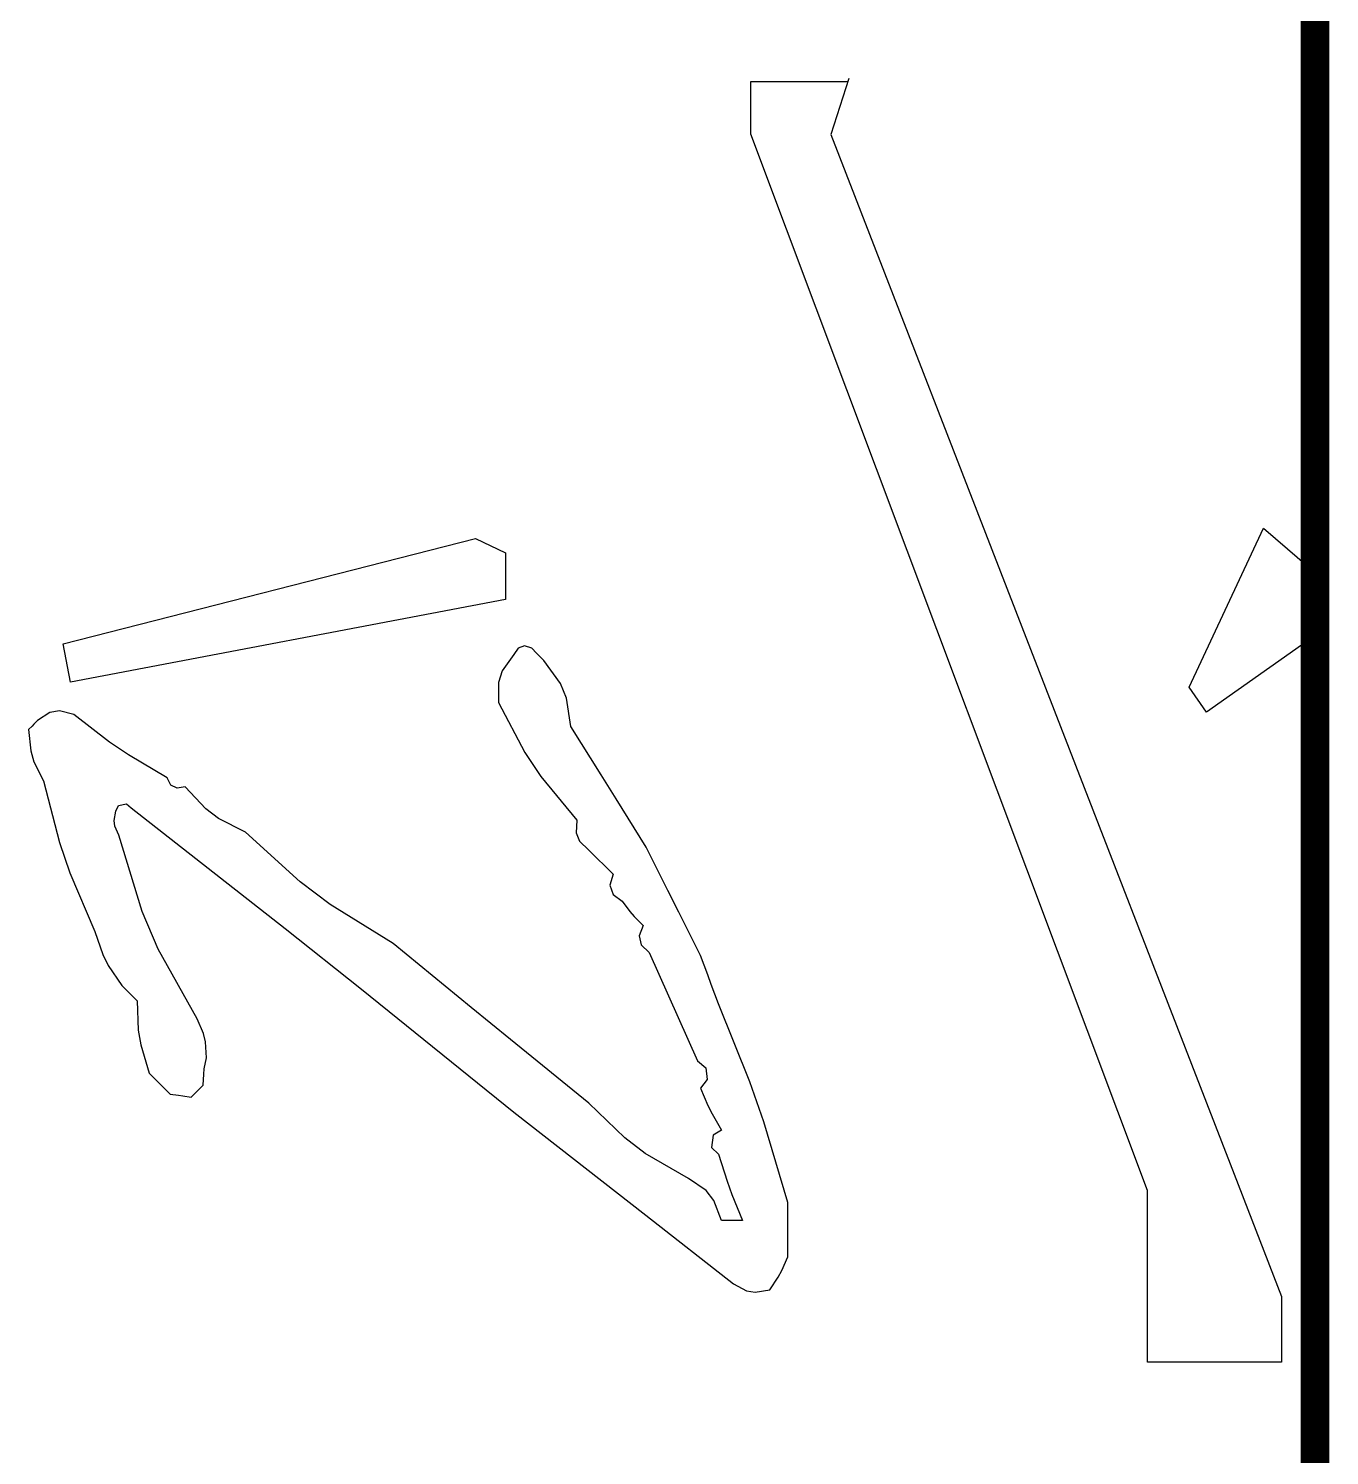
# Model space of a CAD drawing. Extents: x 115799 to 952918, y -190076 to 200966.
# Drawn here: x 274863 to 274975.5, y -53375.3 to -53251.9 of the extents above; entities that cross this region are included whole.
import ezdxf
from ezdxf.enums import TextEntityAlignment as Align

# ---------------------------------------------------------------- set-up
doc = ezdxf.new("R2010")
doc.units = 0
doc.header["$LTSCALE"] = 1000
doc.header["$MEASUREMENT"] = 0
doc.layers.add('00-图签签名_10', color=10, linetype='Continuous')
doc.layers.add('SHEET_LINE', color=6, linetype='Continuous')
doc.styles.add('A0-建筑图签$0$hwxh', font='STXIHEI.TTF')
pattern_1 = [(45, (41410, 5700), (-70160, 70160), [])]

# ---------------------------------------------------------------- blocks, each defined once
blk = doc.blocks.new('郭')
h = blk.add_hatch()
h.set_pattern_fill('ANSI31', color=256, scale=62500)
h.set_pattern_definition(pattern_1)
h.paths.add_polyline_path([(43054.44, 8801.74), (43042.76, 8805.13), (43034.18, 8795.16), (43061.68, 8782.28), (43065.99, 8785.3)])
h = blk.add_hatch()
h.set_pattern_fill('ANSI31', color=256, scale=62500)
h.set_pattern_definition(pattern_1)
h.paths.add_polyline_path([(43148.75, 8775.08), (43178.42, 8775.08), (43178.42, 8798.28), (43167.06, 8798.28), (43144.14, 8789.39), (42966.1, 8720.38), (42956.9, 8723.29), (42956.9, 8706.55), (42966.05, 8706.55), (42982.48, 8712.71)])
h = blk.add_hatch()
h.set_pattern_fill('ANSI31', color=256, scale=62500)
h.set_pattern_definition(pattern_1)
h.paths.add_polyline_path([(43126.33, 8697.29), (43127.53, 8698.75), (43129.53, 8698.97), (43131.02, 8697.81), (43134.02, 8699.09), (43135.49, 8699.83), (43138.32, 8701.46), (43139.15, 8700.01), (43141.31, 8699.74), (43142.48, 8700.94), (43147.14, 8702.41), (43149.44, 8703.25), (43153.94, 8705.11), (43153.94, 8703.65), (43153.94, 8702.92), (43153.94, 8701.46), (43150.47, 8700.15), (43148.75, 8698.79), (43146.65, 8695.73), (43142.32, 8688.27), (43139.64, 8684.73), (43133.63, 8678.54), (43122.62, 8664.96), (43117.1, 8658.19), (43106.02, 8644.68), (43099.26, 8633.81), (43095.35, 8628.62), (43086.74, 8619.15), (43084.41, 8614.49), (43082.75, 8612.28), (43078.93, 8608.73), (43079.17, 8607.36), (43078.61, 8606.24), (43077.37, 8605.61), (43073.38, 8598.9), (43071.18, 8595.64), (43066.43, 8589.46), (43065.75, 8587.02), (43066.04, 8585.3), (43067.47, 8583.21), (43068.09, 8582.58), (43068.41, 8582.27), (43069.03, 8581.64), (43072.7, 8582.03), (43074.59, 8582.58), (43077.89, 8584.25), (43088.55, 8586.98), (43093.82, 8588.77), (43103.93, 8593.11), (43107.9, 8594.46), (43109.85, 8595.43), (43113.31, 8597.79), (43114.35, 8598.84), (43114.87, 8599.36), (43115.92, 8600.4), (43120.98, 8600.62), (43123.55, 8601.05), (43128.42, 8602.48), (43129.88, 8603.94), (43130.61, 8604.67), (43132.06, 8606.13), (43132.26, 8607.59), (43132.37, 8608.32), (43132.59, 8609.78), (43131.75, 8610.61), (43131.34, 8611.03), (43130.5, 8611.86), (43128.62, 8611.92), (43127.67, 8612.03), (43125.81, 8612.38), (43123.04, 8612.21), (43121.61, 8611.88), (43119.04, 8610.82), (43106.98, 8604.08), (43100.48, 8601.31), (43087.26, 8597.27), (43085.75, 8596.55), (43084.74, 8596.42), (43083.1, 8596.75), (43082.14, 8597.22), (43081.88, 8598.55), (43082.57, 8599.36), (43103.4, 8625.99), (43113.92, 8639.23), (43135.19, 8665.52), (43147.06, 8680.74), (43153, 8688.34), (43164.88, 8703.55), (43166.07, 8705.79), (43166.32, 8707.29), (43165.93, 8709.8), (43163.76, 8711.25), (43162.59, 8711.89), (43160.2, 8712.92), (43156.44, 8712.92), (43154.57, 8712.92), (43150.82, 8712.92), (43136.86, 8708.78), (43129.95, 8706.37), (43116.44, 8700.94), (43113.1, 8699.69), (43111.44, 8699.07), (43108.1, 8697.81), (43100.6, 8694.06), (43096.85, 8692.19), (43089.35, 8688.44), (43081.01, 8683.23), (43076.84, 8680.63), (43068.51, 8675.41), (43063.61, 8674.68), (43061.06, 8673.63), (43057.05, 8670.73), (43056.22, 8669.89), (43055.8, 8669.48), (43054.96, 8668.64), (43054.56, 8667.39), (43054.93, 8666.28), (43056.01, 8665.52), (43058.87, 8663.52), (43060.85, 8662.9), (43064.34, 8662.91), (43072.99, 8667.44), (43077.15, 8670.21), (43084.66, 8676.46), (43086.9, 8676.32), (43088.34, 8676.9), (43089.87, 8678.54), (43091.54, 8680.21), (43092.37, 8681.04), (43094.04, 8682.71), (43095.94, 8682.16), (43097.53, 8682.7), (43098.72, 8684.27), (43100.48, 8685.62), (43101.32, 8686.36), (43102.89, 8687.92), (43104.69, 8687.23), (43106.24, 8687.58), (43107.58, 8688.96), (43115.09, 8692.27), (43118.84, 8693.93)])
h = blk.add_hatch()
h.set_pattern_fill('ANSI31', color=256, scale=62500)
h.set_pattern_definition(pattern_1)
h.paths.add_polyline_path([(43046.54, 8664.12), (43038.44, 8664.12), (43035.95, 8658.89), (43054.16, 8587.64), (43060.83, 8588.91)])
for p, q in [((43034.18, 8795.16), (43042.76, 8805.13)), ((43042.76, 8805.13), (43054.44, 8801.74)), ((43054.44, 8801.74), (43065.99, 8785.3)), ((43144.14, 8789.39), (43167.06, 8798.28)), ((43167.06, 8798.28), (43178.42, 8798.28)), ((43178.42, 8798.28), (43178.42, 8775.08)), ((43061.68, 8782.28), (43034.18, 8795.16)), ((42966.1, 8720.38), (43144.14, 8789.39)), ((43065.99, 8785.3), (43061.68, 8782.28)), ((43148.75, 8775.08), (42982.48, 8712.71)), ((43178.42, 8775.08), (43148.75, 8775.08)), ((42956.38, 8723.45), (42966.1, 8720.38)), ((42956.9, 8706.55), (42956.9, 8723.29)), ((42982.48, 8712.71), (42966.05, 8706.55)), ((43150.82, 8712.92), (43136.86, 8708.78)), ((43154.57, 8712.92), (43150.82, 8712.92)), ((43156.44, 8712.92), (43154.57, 8712.92)), ((43160.2, 8712.92), (43156.44, 8712.92)), ((43162.59, 8711.89), (43160.2, 8712.92)), ((43163.76, 8711.25), (43162.59, 8711.89)), ((43165.93, 8709.8), (43163.76, 8711.25)), ((43136.86, 8708.78), (43129.95, 8706.37)), ((43166.32, 8707.29), (43165.93, 8709.8)), ((42966.05, 8706.55), (42956.9, 8706.55)), ((43129.95, 8706.37), (43116.44, 8700.94)), ((43149.44, 8703.25), (43153.94, 8705.11)), ((43153.94, 8705.11), (43153.94, 8703.65)), ((43164.88, 8703.55), (43166.07, 8705.79)), ((43166.07, 8705.79), (43166.32, 8707.29)), ((43147.14, 8702.41), (43149.44, 8703.25)), ((43153, 8688.34), (43164.88, 8703.55)), ((43153.94, 8703.65), (43153.94, 8702.92)), ((43153.94, 8702.92), (43153.94, 8701.46)), ((43116.44, 8700.94), (43113.1, 8699.69)), ((43135.49, 8699.83), (43138.32, 8701.46)), ((43138.32, 8701.46), (43139.15, 8700.01)), ((43141.31, 8699.74), (43142.48, 8700.94)), ((43142.48, 8700.94), (43147.14, 8702.41)), ((43150.47, 8700.15), (43148.75, 8698.79)), ((43153.94, 8701.46), (43150.47, 8700.15)), ((43108.1, 8697.81), (43100.6, 8694.06)), ((43111.44, 8699.07), (43108.1, 8697.81)), ((43113.1, 8699.69), (43111.44, 8699.07)), ((43126.33, 8697.29), (43127.53, 8698.75)), ((43127.53, 8698.75), (43129.53, 8698.97)), ((43129.53, 8698.97), (43131.02, 8697.81)), ((43131.02, 8697.81), (43134.02, 8699.09)), ((43134.02, 8699.09), (43135.49, 8699.83)), ((43139.15, 8700.01), (43141.31, 8699.74)), ((43148.75, 8698.79), (43146.65, 8695.73)), ((43118.84, 8693.93), (43126.33, 8697.29)), ((43146.65, 8695.73), (43142.32, 8688.27)), ((43100.6, 8694.06), (43096.85, 8692.19)), ((43115.09, 8692.27), (43118.84, 8693.93)), ((43096.85, 8692.19), (43089.35, 8688.44)), ((43107.58, 8688.96), (43115.09, 8692.27)), ((43089.35, 8688.44), (43081.01, 8683.23)), ((43101.32, 8686.36), (43102.89, 8687.92)), ((43102.89, 8687.92), (43104.69, 8687.23)), ((43106.24, 8687.58), (43107.58, 8688.96)), ((43142.32, 8688.27), (43139.64, 8684.73)), ((43147.06, 8680.74), (43153, 8688.34)), ((43098.72, 8684.27), (43100.48, 8685.62)), ((43100.48, 8685.62), (43101.32, 8686.36)), ((43104.69, 8687.23), (43106.24, 8687.58)), ((43081.01, 8683.23), (43076.84, 8680.63)), ((43097.53, 8682.7), (43098.72, 8684.27)), ((43139.64, 8684.73), (43133.63, 8678.54)), ((43076.84, 8680.63), (43068.51, 8675.41)), ((43091.54, 8680.21), (43092.37, 8681.04)), ((43092.37, 8681.04), (43094.04, 8682.71)), ((43094.04, 8682.71), (43095.94, 8682.16)), ((43095.94, 8682.16), (43097.53, 8682.7)), ((43135.19, 8665.52), (43147.06, 8680.74)), ((43088.34, 8676.9), (43089.87, 8678.54)), ((43089.87, 8678.54), (43091.54, 8680.21)), ((43133.63, 8678.54), (43122.62, 8664.96)), ((43068.51, 8675.41), (43063.61, 8674.68)), ((43077.15, 8670.21), (43084.66, 8676.46)), ((43084.66, 8676.46), (43086.9, 8676.32)), ((43086.9, 8676.32), (43088.34, 8676.9)), ((43061.06, 8673.63), (43057.05, 8670.73)), ((43063.61, 8674.68), (43061.06, 8673.63)), ((43057.05, 8670.73), (43056.22, 8669.89)), ((43054.96, 8668.64), (43054.56, 8667.39)), ((43055.8, 8669.48), (43054.96, 8668.64)), ((43056.22, 8669.89), (43055.8, 8669.48)), ((43072.99, 8667.44), (43077.15, 8670.21)), ((43054.56, 8667.39), (43054.93, 8666.28)), ((43054.93, 8666.28), (43056.01, 8665.52)), ((43064.34, 8662.91), (43072.99, 8667.44)), ((43035.95, 8658.89), (43038.44, 8664.12)), ((43038.44, 8664.12), (43046.54, 8664.12)), ((43046.54, 8664.12), (43060.83, 8588.91)), ((43056.01, 8665.52), (43058.87, 8663.52)), ((43058.87, 8663.52), (43060.85, 8662.9)), ((43113.92, 8639.23), (43135.19, 8665.52)), ((43122.62, 8664.96), (43117.1, 8658.19)), ((43060.85, 8662.9), (43064.34, 8662.91)), ((43054.16, 8587.64), (43035.95, 8658.89)), ((43117.1, 8658.19), (43106.02, 8644.68)), ((43106.02, 8644.68), (43099.26, 8633.81)), ((43103.4, 8625.99), (43113.92, 8639.23)), ((43099.26, 8633.81), (43095.35, 8628.62)), ((43095.35, 8628.62), (43086.74, 8619.15)), ((43082.57, 8599.36), (43103.4, 8625.99)), ((43086.74, 8619.15), (43084.41, 8614.49)), ((43084.41, 8614.49), (43082.75, 8612.28)), ((43082.75, 8612.28), (43078.93, 8608.73)), ((43121.61, 8611.88), (43119.04, 8610.82)), ((43123.04, 8612.21), (43121.61, 8611.88)), ((43125.81, 8612.38), (43123.04, 8612.21)), ((43127.67, 8612.03), (43125.81, 8612.38)), ((43128.62, 8611.92), (43127.67, 8612.03)), ((43130.5, 8611.86), (43128.62, 8611.92)), ((43131.34, 8611.03), (43130.5, 8611.86)), ((43119.04, 8610.82), (43106.98, 8604.08)), ((43131.75, 8610.61), (43131.34, 8611.03)), ((43132.59, 8609.78), (43131.75, 8610.61)), ((43132.37, 8608.32), (43132.59, 8609.78)), ((43079.17, 8607.36), (43078.61, 8606.24)), ((43078.93, 8608.73), (43079.17, 8607.36)), ((43132.06, 8606.13), (43132.26, 8607.59)), ((43132.26, 8607.59), (43132.37, 8608.32)), ((43077.37, 8605.61), (43073.38, 8598.9)), ((43078.61, 8606.24), (43077.37, 8605.61)), ((43106.98, 8604.08), (43100.48, 8601.31)), ((43128.42, 8602.48), (43129.88, 8603.94)), ((43129.88, 8603.94), (43130.61, 8604.67)), ((43130.61, 8604.67), (43132.06, 8606.13)), ((43123.55, 8601.05), (43128.42, 8602.48)), ((43073.38, 8598.9), (43071.18, 8595.64)), ((43081.88, 8598.55), (43082.57, 8599.36)), ((43100.48, 8601.31), (43087.26, 8597.27)), ((43114.35, 8598.84), (43114.87, 8599.36)), ((43114.87, 8599.36), (43115.92, 8600.4)), ((43115.92, 8600.4), (43120.98, 8600.62)), ((43120.98, 8600.62), (43123.55, 8601.05)), ((43082.14, 8597.22), (43081.88, 8598.55)), ((43083.1, 8596.75), (43082.14, 8597.22)), ((43084.74, 8596.42), (43083.1, 8596.75)), ((43085.75, 8596.55), (43084.74, 8596.42)), ((43087.26, 8597.27), (43085.75, 8596.55)), ((43109.85, 8595.43), (43113.31, 8597.79)), ((43113.31, 8597.79), (43114.35, 8598.84)), ((43071.18, 8595.64), (43066.43, 8589.46)), ((43103.93, 8593.11), (43107.9, 8594.46)), ((43107.9, 8594.46), (43109.85, 8595.43)), ((43093.82, 8588.77), (43103.93, 8593.11)), ((43066.43, 8589.46), (43065.75, 8587.02)), ((43060.83, 8588.91), (43054.16, 8587.64)), ((43065.75, 8587.02), (43066.04, 8585.3)), ((43077.89, 8584.25), (43088.55, 8586.98)), ((43088.55, 8586.98), (43093.82, 8588.77)), ((43066.04, 8585.3), (43067.47, 8583.21)), ((43074.59, 8582.58), (43077.89, 8584.25)), ((43067.47, 8583.21), (43068.09, 8582.58)), ((43068.09, 8582.58), (43068.41, 8582.27)), ((43068.41, 8582.27), (43069.03, 8581.64)), ((43069.03, 8581.64), (43072.7, 8582.03)), ((43072.7, 8582.03), (43074.59, 8582.58))]:
    blk.add_line(p, q)
blk = doc.blocks.new('图签-A1')
at = {"layer": 'SHEET_LINE', "const_width": 0.05}
blk.add_lwpolyline([(-65, 536.3346), (0, 536.3346)], dxfattribs=at)
at = {"xscale": 0.01, "yscale": 0.01, "zscale": 0.01}
blk.add_blockref('郭', (-459.7963, 448.294), dxfattribs=at)
at = {"layer": '00-图签签名_10', "style": 'A0-建筑图签$0$hwxh'}
for tag, p in [('曲佰忠', (-28.7577, 153.5417)), ('郭艳霞', (-28.7577, 146.0417)), ('关宝凤', (-28.7577, 131.0417)), ('李杰', (-28.7577, 116.0417)), ('李杰', (-28.7577, 108.5417))]:
    blk.add_attdef(tag, text='', height=2.3, dxfattribs=at).set_placement(p, align=Align.TOP_CENTER)

msp = doc.modelspace()

# ---------------------------------------------------------------- block references
at = {"xscale": 50, "yscale": 50, "zscale": 50, "rotation": 270}
msp.add_blockref('图签-A1', (248157.5, -54767.85), dxfattribs=at)

doc.saveas('drawing.dxf')
